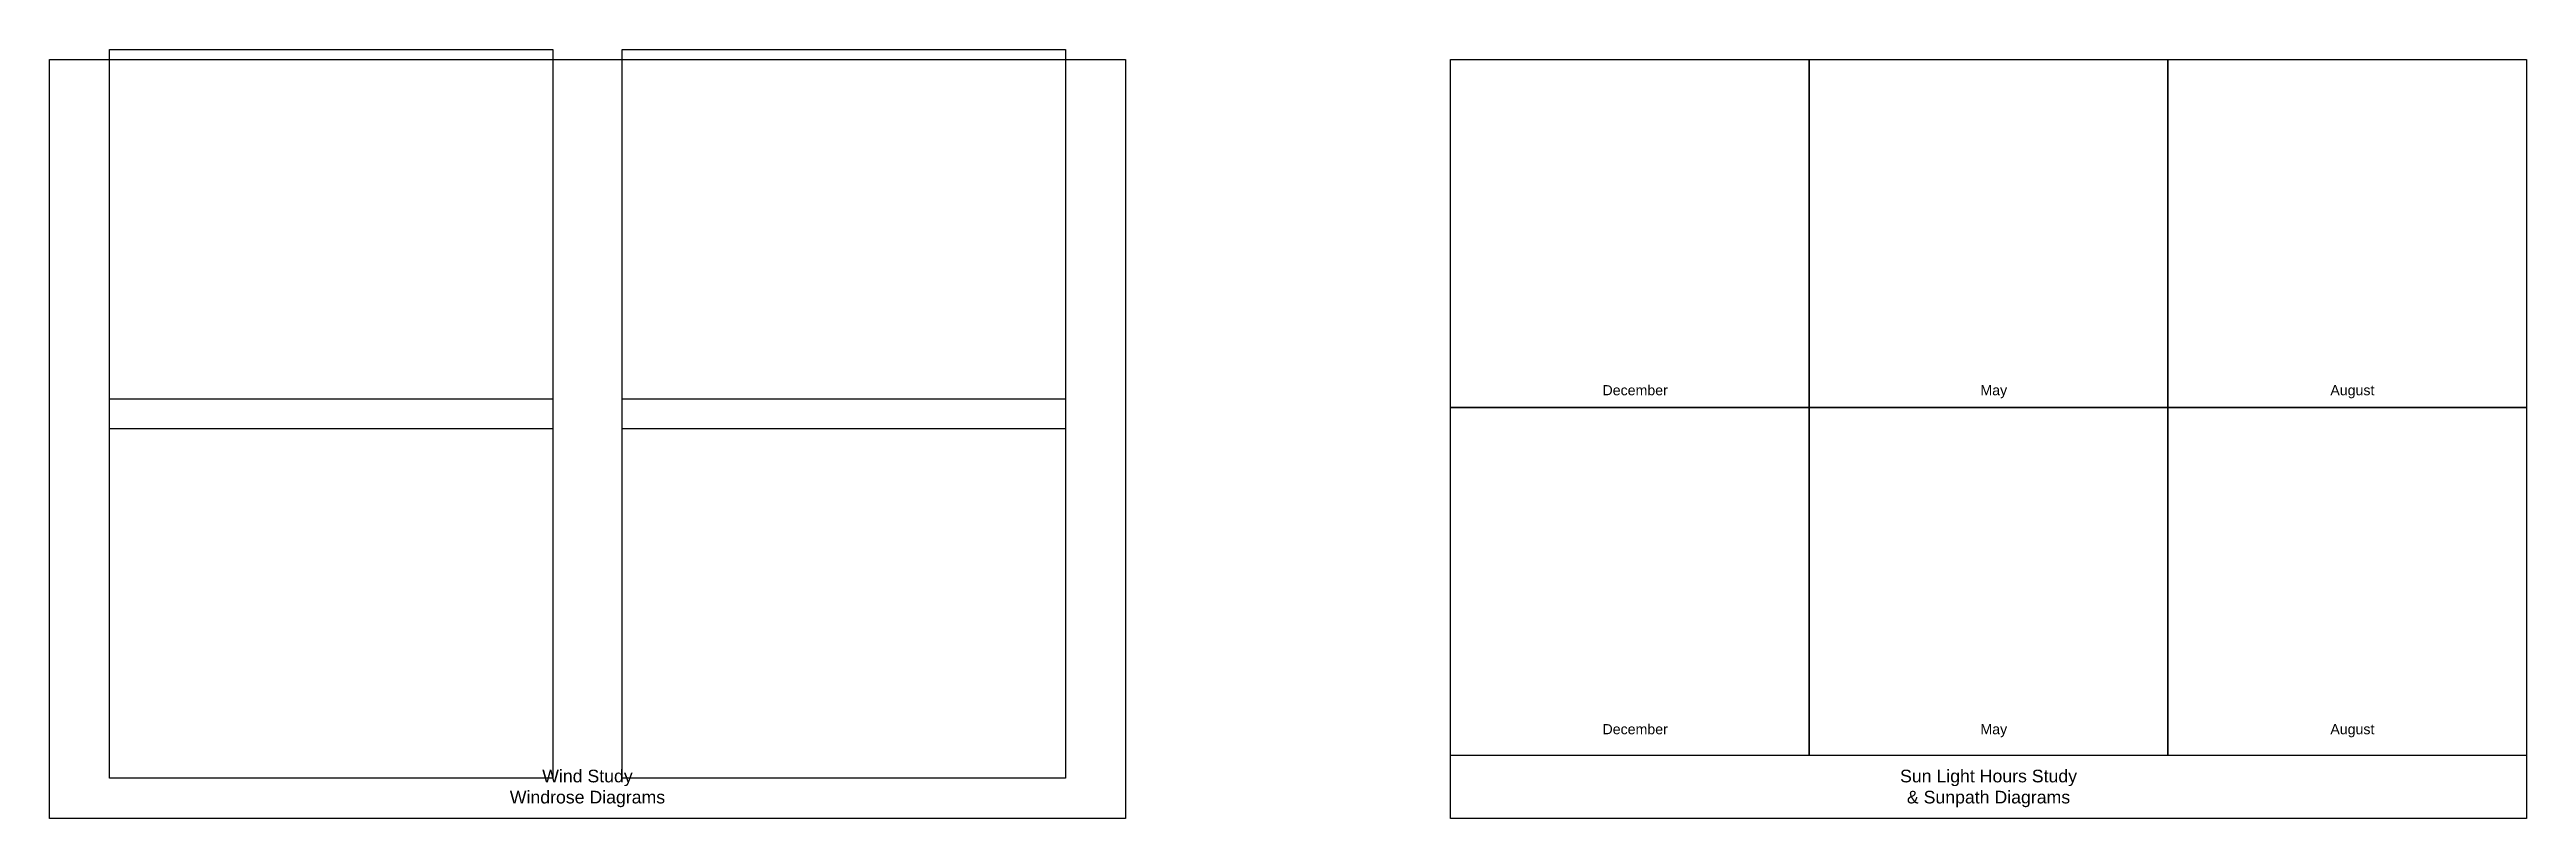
# Model space of a CAD drawing. Header units: millimetres. Extents: x -2 to 976, y -1 to 302.
import ezdxf

# ---------------------------------------------------------------- set-up
doc = ezdxf.new("R2010")
doc.units = ezdxf.units.MM
doc.header["$XCLIPFRAME"] = 0
picture_1 = doc.add_image_def('image1.jpg', size_in_pixel=(2481, 2481))
picture_2 = doc.add_image_def('image2.jpg', size_in_pixel=(2481, 2481))
picture_3 = doc.add_image_def('image3.jpg', size_in_pixel=(2481, 2481))
picture_4 = doc.add_image_def('image4.jpg', size_in_pixel=(2481, 2481))
picture_5 = doc.add_image_def('image5.jpg', size_in_pixel=(3509, 2481))
picture_6 = doc.add_image_def('image6.jpg', size_in_pixel=(3509, 2481))
picture_7 = doc.add_image_def('image7.jpg', size_in_pixel=(3509, 2481))
picture_8 = doc.add_image_def('image8.jpg', size_in_pixel=(3509, 2481))
picture_9 = doc.add_image_def('image9.jpg', size_in_pixel=(3509, 2481))
picture_10 = doc.add_image_def('image10.jpg', size_in_pixel=(3509, 2481))

msp = doc.modelspace()

# ---------------------------------------------------------------- linework, layer by layer
for points in [[(-2.38, 298.5), (422.38, 298.5), (422.38, -1.5), (-2.38, -1.5)], [(550.78, 298.5), (975.54, 298.5), (975.54, -1.5), (550.78, -1.5)]]:
    msp.add_lwpolyline(points, close=True)

# ---------------------------------------------------------------- texts
at = {"color": 178, "true_color": 0x000007, "attachment_point": 2}
for s, insert, char_height in [('{\\fArial|b0|i0|c0|p34;December}', (623.64, 169.81), 4), ('{\\fArial|b0|i0|c0|p34;May}', (765.23, 169.81), 4), ('{\\fArial|b0|i0|c0|p34;August}', (906.81, 169.81), 4), ('{\\fArial|b0|i0|c0|p34;December}', (623.64, 35.82), 4), ('{\\fArial|b0|i0|c0|p34;May}', (765.23, 35.82), 4), ('{\\fArial|b0|i0|c0|p34;August}', (906.81, 35.82), 4), ('{\\fArial|b0|i0|c0|p34;Wind Study\\PWindrose Diagrams}', (210, 17.8), 5)]:
    msp.add_mtext_dynamic_manual_height_columns(s, width=85.0252, gutter_width=12.5, heights=[0], dxfattribs=dict(at, insert=insert, char_height=char_height))
at = {"insert": (763.16, 17.8), "char_height": 5, "attachment_point": 2}
msp.add_mtext_dynamic_manual_height_columns('{\\fArial|b0|i0|c0|p34;Sun Light Hours Study\\P& Sunpath Diagrams}', width=85.0252, gutter_width=12.5, heights=[0], dxfattribs=at)

# ---------------------------------------------------------------- pictures from other files: only their frames are drawn
at = {"color": 7, "true_color": 0xffffff}
image = msp.add_image(picture_1, insert=(21.29, 139.97), size_in_units=(175.05, 175.05), dxfattribs=at)
image.set_boundary_path([(-0.5, 177.03), (2480.5, 2302.97)])
image = msp.add_image(picture_2, insert=(223.66, 139.97), size_in_units=(175.05, 175.05), dxfattribs=at)
image.set_boundary_path([(-0.5, 177.03), (2480.5, 2302.97)])
image = msp.add_image(picture_5, insert=(506.9, 150.96), size_in_units=(222.82, 157.54), dxfattribs=at)
image.set_boundary_path([(690.52, 157), (2920.2, 2323)])
image = msp.add_image(picture_7, insert=(657.94, 155.33), size_in_units=(210.44, 148.79), dxfattribs=at)
image.set_boundary_path([(573.58, 93.3), (2934.42, 2386.7)])
image = msp.add_image(picture_9, insert=(799.52, 155.33), size_in_units=(210.44, 148.79), dxfattribs=at)
image.set_boundary_path([(573.58, 93.3), (2934.42, 2386.7)])
image = msp.add_image(picture_3, insert=(21.29, 1.91), size_in_units=(175.05, 175.05), dxfattribs=at)
image.set_boundary_path([(-0.5, 177.03), (2480.5, 2302.97)])
image = msp.add_image(picture_4, insert=(223.66, 1.91), size_in_units=(175.05, 175.05), dxfattribs=at)
image.set_boundary_path([(-0.5, 177.03), (2480.5, 2302.97)])
image = msp.add_image(picture_6, insert=(516.36, 17.79), size_in_units=(210.44, 148.79), dxfattribs=at)
image.set_boundary_path([(573.58, 93.3), (2934.42, 2386.7)])
image = msp.add_image(picture_8, insert=(657.94, 17.79), size_in_units=(210.44, 148.79), dxfattribs=at)
image.set_boundary_path([(573.58, 93.3), (2934.42, 2386.7)])
image = msp.add_image(picture_10, insert=(799.52, 17.79), size_in_units=(210.44, 148.79), dxfattribs=at)
image.set_boundary_path([(573.58, 93.3), (2934.42, 2386.7)])

doc.saveas('drawing.dxf')
